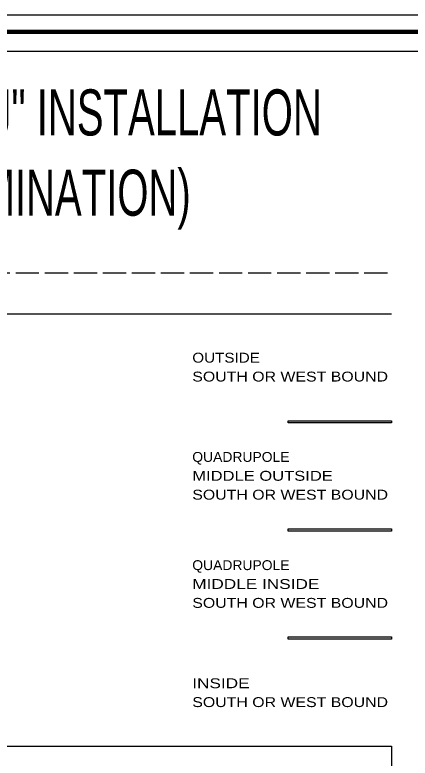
# Model space of a CAD drawing. Extents: x -431 to 1137, y -360 to 204.
# Drawn here: x -143.4 to 9.7, y -87.2 to 200.9 of the extents above; entities that cross this region are included whole.
import ezdxf
from ezdxf.enums import TextEntityAlignment as Align

# ---------------------------------------------------------------- set-up
doc = ezdxf.new("R2010")
doc.units = 0
doc.header["$LTSCALE"] = 1.5
doc.linetypes.add('LONG_DASHED', pattern=[7.5, 6, -1.5])
doc.layers.add('1', color=7, linetype='Continuous', lineweight=13)

msp = doc.modelspace()

# ---------------------------------------------------------------- linework, layer by layer
at = {"layer": '1', "linetype": 'LONG_DASHED', "lineweight": 25}
msp.add_line((-356.843, 100.909), (2.404, 100.909), dxfattribs=at)
at = {"layer": '1', "lineweight": 25}
for p, q in [((-356.843, 85.099), (2.404, 85.099)), ((-356.843, -82.499), (2.404, -82.499))]:
    msp.add_line(p, q, dxfattribs=at)
for points in [[(294.888, 200.925), (294.888, -360.075), (-431.112, -360.075), (-431.112, 200.925)], [(279.734, 186.725), (-416.062, 186.725), (-416.062, -324.317), (279.734, -324.317)], [(-37.517, 43.605), (2.404, 43.605), (2.404, 42.736), (-37.517, 42.736)], [(-37.517, 1.732), (2.404, 1.732), (2.404, 0.862), (-37.517, 0.862)], [(-37.517, -40.207), (2.404, -40.207), (2.404, -41.087), (-37.517, -41.087)], [(-356.843, -82.499), (2.404, -82.499), (2.404, -96.636), (-356.843, -96.636)]]:
    msp.add_lwpolyline(points, close=True, dxfattribs=at)
at = {"layer": '1', "lineweight": 106}
msp.add_lwpolyline([(-424.383, -331.3), (287.172, -331.3), (287.172, 194.342), (-424.383, 194.342)], close=True, dxfattribs=at)

# ---------------------------------------------------------------- texts
at = {"layer": '1', "width": 0.65}
for s, p in [('EIGHT LANE TYPE "J" INSTALLATION', (-162.029, 154.174)), ('(MEDIAN TERMINATION)', (-166.276, 123.082))]:
    msp.add_text(s, height=17.86, dxfattribs=at).set_placement(p, align=Align.CENTER)
at = {"layer": '1'}
for s, width, p in [('OUTSIDE', 1.15, (-74.709, 66.125)), ('SOUTH OR WEST BOUND', 1.2, (-74.709, 58.81)), ('QUADRUPOLE', 1.05, (-74.709, 27.657)), ('MIDDLE OUTSIDE', 1.25, (-74.709, 20.339)), ('SOUTH OR WEST BOUND', 1.2, (-74.709, 13.03)), ('QUADRUPOLE', 1.05, (-74.709, -14.282)), ('MIDDLE INSIDE', 1.3, (-74.709, -21.595)), ('SOUTH OR WEST BOUND', 1.2, (-74.709, -28.909)), ('INSIDE', 1.3, (-74.709, -60.061)), ('SOUTH OR WEST BOUND', 1.2, (-74.709, -67.376))]:
    msp.add_text(s, height=3.831, dxfattribs=dict(at, width=width)).set_placement(p)

doc.saveas('drawing.dxf')
